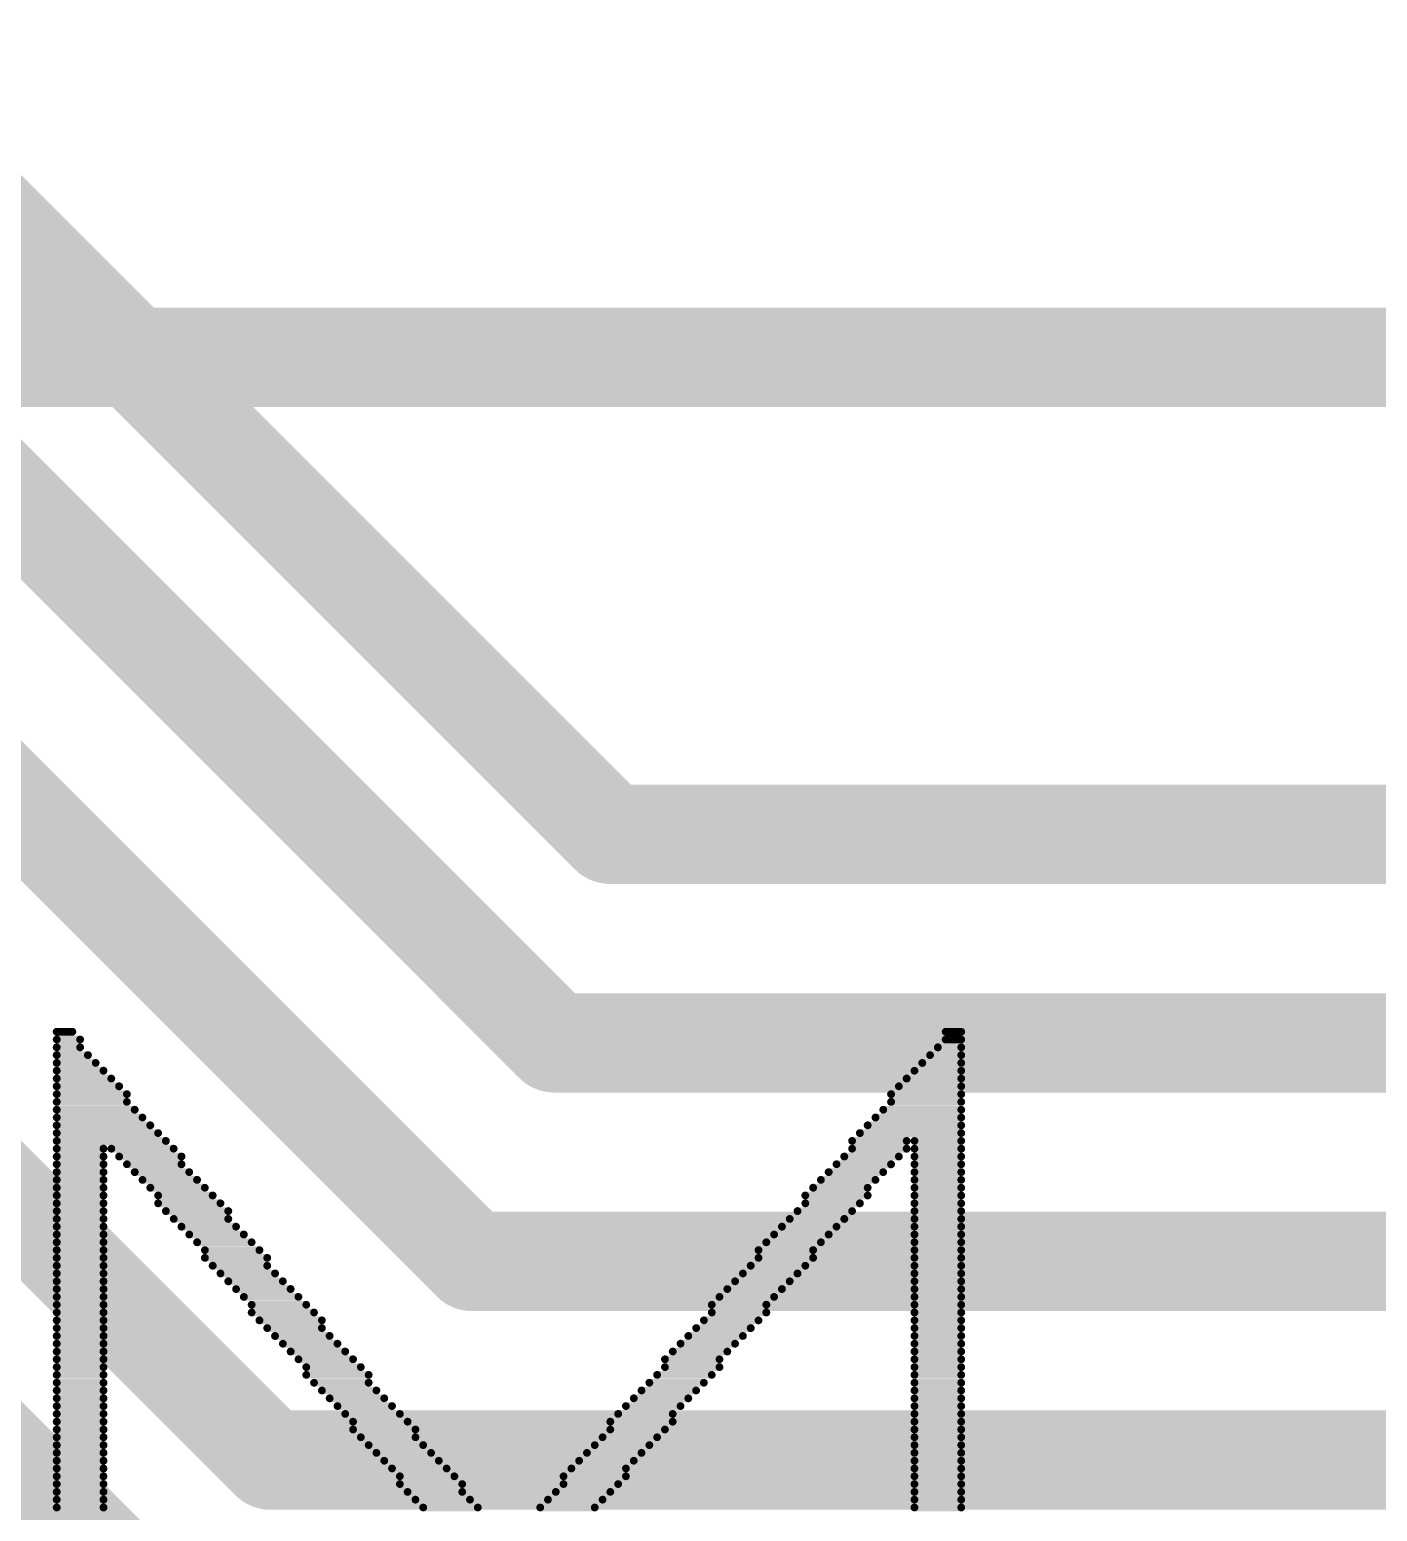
# Model space of a CAD drawing. Header units: millimetres. Extents: x 0 to 13.5, y -0.9 to 3.4.
# Drawn here: x 3.9106 to 4.0463, y 2.5648 to 2.714 of the extents above; entities that cross this region are included whole.
import ezdxf

# ---------------------------------------------------------------- set-up
doc = ezdxf.new("R2010")
doc.units = ezdxf.units.MM
doc.header["$MEASUREMENT"] = 0
for name, color, linetype in [('BottomLayer', 5, 'Continuous'), ('TopLayer', 1, 'Continuous'), ('TopOverlay', 2, 'Continuous')]:
    doc.layers.add(name, color=color, linetype=linetype)

msp = doc.modelspace()

# ---------------------------------------------------------------- linework, layer by layer
at = {"layer": 'BottomLayer', "const_width": 0.01}
for points in [[(3.8016, 2.7435), (3.9551, 2.59)], [(3.86054, 2.74146), (3.969, 2.633)], [(3.8419, 2.7335), (3.9634, 2.612)], [(3.7818, 2.6968), (4.0813, 2.3973)], [(3.826, 2.6788), (3.9348, 2.57)], [(3.969, 2.633), (4.25658, 2.633)], [(3.9634, 2.612), (4.2639, 2.612)], [(3.9551, 2.59), (4.2646, 2.59)], [(3.9348, 2.57), (4.2661, 2.57)]]:
    msp.add_lwpolyline(points, dxfattribs=at)
at = {"layer": 'BottomLayer', "const_width": 0.005}
for points in [[(3.9665, 2.633, 1), (3.9715, 2.633, 1)], [(3.9665, 2.633, 1), (3.9715, 2.633, 1)], [(3.9609, 2.612, 1), (3.9659, 2.612, 1)], [(3.9609, 2.612, 1), (3.9659, 2.612, 1)], [(3.9526, 2.59, 1), (3.9576, 2.59, 1)], [(3.9526, 2.59, 1), (3.9576, 2.59, 1)], [(3.9323, 2.57, 1), (3.9373, 2.57, 1)], [(3.9323, 2.57, 1), (3.9373, 2.57, 1)]]:
    msp.add_lwpolyline(points, format="xyb", close=True, dxfattribs=at)
at = {"layer": 'TopLayer', "const_width": 0.01}
msp.add_lwpolyline([(3.826, 2.681), (4.0546, 2.681)], dxfattribs=at)
at = {"layer": 'TopOverlay', "const_width": 0.000785}
for points in [[(3.91329, 2.61312), (3.91486, 2.61312)], [(4.00279, 2.61312), (4.00436, 2.61312)], [(3.91329, 2.61234), (3.91565, 2.61234)], [(3.91329, 2.61155), (3.91565, 2.61155)], [(4.002, 2.61155), (4.00436, 2.61155)], [(4.00279, 2.61234), (4.00436, 2.61234)], [(3.91329, 2.61077), (3.91643, 2.61077)], [(3.91329, 2.60998), (3.91722, 2.60998)], [(4.00043, 2.60998), (4.00436, 2.60998)], [(4.00121, 2.61077), (4.00436, 2.61077)], [(3.91329, 2.6092), (3.918, 2.6092)], [(3.91329, 2.60841), (3.91879, 2.60841)], [(3.99886, 2.60841), (4.00436, 2.60841)], [(3.99964, 2.6092), (4.00436, 2.6092)], [(3.91329, 2.60763), (3.91957, 2.60763)], [(3.99807, 2.60763), (4.00436, 2.60763)], [(3.91329, 2.60684), (3.92036, 2.60684)], [(3.91329, 2.60606), (3.92036, 2.60606)], [(3.99729, 2.60684), (4.00436, 2.60684)], [(3.99729, 2.60606), (4.00436, 2.60606)], [(3.91329, 2.60527), (3.92114, 2.60527)], [(3.91329, 2.60449), (3.92193, 2.60449)], [(3.99572, 2.60449), (4.00436, 2.60449)], [(3.9965, 2.60527), (4.00436, 2.60527)], [(3.91329, 2.6037), (3.92271, 2.6037)], [(3.91329, 2.60292), (3.9235, 2.60292)], [(3.99415, 2.60292), (4.00436, 2.60292)], [(3.99493, 2.6037), (4.00436, 2.6037)], [(3.91329, 2.60213), (3.92428, 2.60213)], [(3.91329, 2.60135), (3.918, 2.60135)], [(3.91879, 2.60135), (3.92507, 2.60135)], [(3.99336, 2.60213), (3.99886, 2.60213)], [(3.99336, 2.60135), (3.99886, 2.60135)], [(3.99964, 2.60213), (4.00436, 2.60213)], [(3.99964, 2.60135), (4.00436, 2.60135)], [(3.91329, 2.60056), (3.918, 2.60056)], [(3.91329, 2.59978), (3.918, 2.59978)], [(3.91957, 2.60056), (3.92585, 2.60056)], [(3.92036, 2.59978), (3.92585, 2.59978)], [(3.99179, 2.59978), (3.99729, 2.59978)], [(3.99258, 2.60056), (3.99807, 2.60056)], [(3.99964, 2.60056), (4.00436, 2.60056)], [(3.99964, 2.59978), (4.00436, 2.59978)], [(3.91329, 2.59899), (3.918, 2.59899)], [(3.91329, 2.59821), (3.918, 2.59821)], [(3.92114, 2.59899), (3.92664, 2.59899)], [(3.92193, 2.59821), (3.92742, 2.59821)], [(3.99022, 2.59821), (3.99572, 2.59821)], [(3.99101, 2.59899), (3.9965, 2.59899)], [(3.99964, 2.59899), (4.00436, 2.59899)], [(3.99964, 2.59821), (4.00436, 2.59821)], [(3.91329, 2.59742), (3.918, 2.59742)], [(3.91329, 2.59664), (3.918, 2.59664)], [(3.92271, 2.59742), (3.92821, 2.59742)], [(3.9235, 2.59664), (3.92899, 2.59664)], [(3.98865, 2.59664), (3.99493, 2.59664)], [(3.98944, 2.59742), (3.99493, 2.59742)], [(3.99964, 2.59742), (4.00436, 2.59742)], [(3.99964, 2.59664), (4.00436, 2.59664)], [(3.91329, 2.59585), (3.918, 2.59585)], [(3.91329, 2.59507), (3.918, 2.59507)], [(3.9235, 2.59585), (3.92978, 2.59585)], [(3.92428, 2.59507), (3.93056, 2.59507)], [(3.98787, 2.59507), (3.99336, 2.59507)], [(3.98865, 2.59585), (3.99415, 2.59585)], [(3.99964, 2.59585), (4.00436, 2.59585)], [(3.99964, 2.59507), (4.00436, 2.59507)], [(3.91329, 2.59428), (3.918, 2.59428)], [(3.91329, 2.5935), (3.918, 2.5935)], [(3.92507, 2.59428), (3.93056, 2.59428)], [(3.92585, 2.5935), (3.93135, 2.5935)], [(3.9863, 2.5935), (3.99179, 2.5935)], [(3.98708, 2.59428), (3.99258, 2.59428)], [(3.99964, 2.59428), (4.00436, 2.59428)], [(3.99964, 2.5935), (4.00436, 2.5935)], [(3.91329, 2.59271), (3.918, 2.59271)], [(3.92664, 2.59271), (3.93213, 2.59271)], [(3.98551, 2.59271), (3.99101, 2.59271)], [(3.99964, 2.59271), (4.00436, 2.59271)], [(3.91329, 2.59193), (3.918, 2.59193)], [(3.91329, 2.59114), (3.918, 2.59114)], [(3.92742, 2.59193), (3.93292, 2.59193)], [(3.92821, 2.59114), (3.9337, 2.59114)], [(3.98394, 2.59114), (3.98944, 2.59114)], [(3.98473, 2.59193), (3.99022, 2.59193)], [(3.99964, 2.59193), (4.00436, 2.59193)], [(3.99964, 2.59114), (4.00436, 2.59114)], [(3.91329, 2.59036), (3.918, 2.59036)], [(3.91329, 2.58957), (3.918, 2.58957)], [(3.92821, 2.59036), (3.93449, 2.59036)], [(3.92899, 2.58957), (3.93449, 2.58957)], [(3.98316, 2.58957), (3.98865, 2.58957)], [(3.98394, 2.59036), (3.98944, 2.59036)], [(3.99964, 2.59036), (4.00436, 2.59036)], [(3.99964, 2.58957), (4.00436, 2.58957)], [(3.91329, 2.58879), (3.918, 2.58879)], [(3.91329, 2.588), (3.918, 2.588)], [(3.92978, 2.58879), (3.93527, 2.58879)], [(3.93056, 2.588), (3.93606, 2.588)], [(3.98159, 2.588), (3.98708, 2.588)], [(3.98237, 2.58879), (3.98787, 2.58879)], [(3.99964, 2.58879), (4.00436, 2.58879)], [(3.99964, 2.588), (4.00436, 2.588)], [(3.91329, 2.58722), (3.918, 2.58722)], [(3.91329, 2.58643), (3.918, 2.58643)], [(3.93135, 2.58722), (3.93684, 2.58722)], [(3.93213, 2.58643), (3.93763, 2.58643)], [(3.98002, 2.58643), (3.98551, 2.58643)], [(3.9808, 2.58722), (3.9863, 2.58722)], [(3.99964, 2.58722), (4.00436, 2.58722)], [(3.99964, 2.58643), (4.00436, 2.58643)], [(3.91329, 2.58564), (3.918, 2.58564)], [(3.91329, 2.58486), (3.918, 2.58486)], [(3.93292, 2.58564), (3.93841, 2.58564)], [(3.93292, 2.58486), (3.9392, 2.58486)], [(3.97923, 2.58564), (3.98473, 2.58564)], [(3.97923, 2.58486), (3.98473, 2.58486)], [(3.99964, 2.58564), (4.00436, 2.58564)], [(3.99964, 2.58486), (4.00436, 2.58486)], [(3.91329, 2.58407), (3.918, 2.58407)], [(3.91329, 2.58329), (3.918, 2.58329)], [(3.9337, 2.58407), (3.93998, 2.58407)], [(3.93449, 2.58329), (3.93998, 2.58329)], [(3.97766, 2.58329), (3.98316, 2.58329)], [(3.97845, 2.58407), (3.98394, 2.58407)], [(3.99964, 2.58407), (4.00436, 2.58407)], [(3.99964, 2.58329), (4.00436, 2.58329)], [(3.91329, 2.5825), (3.918, 2.5825)], [(3.91329, 2.58172), (3.918, 2.58172)], [(3.93527, 2.5825), (3.94077, 2.5825)], [(3.93606, 2.58172), (3.94155, 2.58172)], [(3.97609, 2.58172), (3.98159, 2.58172)], [(3.97688, 2.5825), (3.98237, 2.5825)], [(3.99964, 2.5825), (4.00436, 2.5825)], [(3.99964, 2.58172), (4.00436, 2.58172)], [(3.91329, 2.58093), (3.918, 2.58093)], [(3.91329, 2.58015), (3.918, 2.58015)], [(3.93684, 2.58093), (3.94234, 2.58093)], [(3.93763, 2.58015), (3.94312, 2.58015)], [(3.97452, 2.58015), (3.98002, 2.58015)], [(3.97531, 2.58093), (3.9808, 2.58093)], [(3.99964, 2.58093), (4.00436, 2.58093)], [(3.99964, 2.58015), (4.00436, 2.58015)], [(3.91329, 2.57936), (3.918, 2.57936)], [(3.91329, 2.57858), (3.918, 2.57858)], [(3.93841, 2.57936), (3.94391, 2.57936)], [(3.93841, 2.57858), (3.94469, 2.57858)], [(3.97374, 2.57858), (3.97923, 2.57858)], [(3.97452, 2.57936), (3.98002, 2.57936)], [(3.99964, 2.57936), (4.00436, 2.57936)], [(3.99964, 2.57858), (4.00436, 2.57858)], [(3.91329, 2.57779), (3.918, 2.57779)], [(3.9392, 2.57779), (3.94469, 2.57779)], [(3.97295, 2.57779), (3.97845, 2.57779)], [(3.99964, 2.57779), (4.00436, 2.57779)], [(3.91329, 2.57701), (3.918, 2.57701)], [(3.91329, 2.57622), (3.918, 2.57622)], [(3.93998, 2.57701), (3.94548, 2.57701)], [(3.94077, 2.57622), (3.94626, 2.57622)], [(3.97138, 2.57622), (3.97688, 2.57622)], [(3.97217, 2.57701), (3.97766, 2.57701)], [(3.99964, 2.57701), (4.00436, 2.57701)], [(3.99964, 2.57622), (4.00436, 2.57622)], [(3.91329, 2.57544), (3.918, 2.57544)], [(3.91329, 2.57465), (3.918, 2.57465)], [(3.94155, 2.57544), (3.94705, 2.57544)], [(3.94234, 2.57465), (3.94783, 2.57465)], [(3.96981, 2.57465), (3.97531, 2.57465)], [(3.9706, 2.57544), (3.97609, 2.57544)], [(3.99964, 2.57544), (4.00436, 2.57544)], [(3.99964, 2.57465), (4.00436, 2.57465)], [(3.91329, 2.57387), (3.918, 2.57387)], [(3.91329, 2.57308), (3.918, 2.57308)], [(3.94312, 2.57387), (3.94862, 2.57387)], [(3.94312, 2.57308), (3.9494, 2.57308)], [(3.96903, 2.57387), (3.97531, 2.57387)], [(3.96903, 2.57308), (3.97452, 2.57308)], [(3.99964, 2.57387), (4.00436, 2.57387)], [(3.99964, 2.57308), (4.00436, 2.57308)], [(3.91329, 2.5723), (3.918, 2.5723)], [(3.91329, 2.57151), (3.918, 2.57151)], [(3.94391, 2.5723), (3.9494, 2.5723)], [(3.94469, 2.57151), (3.95019, 2.57151)], [(3.96746, 2.57151), (3.97295, 2.57151)], [(3.96824, 2.5723), (3.97374, 2.5723)], [(3.99964, 2.5723), (4.00436, 2.5723)], [(3.99964, 2.57151), (4.00436, 2.57151)], [(3.91329, 2.57073), (3.918, 2.57073)], [(3.91329, 2.56994), (3.918, 2.56994)], [(3.94548, 2.57073), (3.95097, 2.57073)], [(3.94626, 2.56994), (3.95176, 2.56994)], [(3.96589, 2.56994), (3.97138, 2.56994)], [(3.96667, 2.57073), (3.97217, 2.57073)], [(3.99964, 2.57073), (4.00436, 2.57073)], [(3.99964, 2.56994), (4.00436, 2.56994)], [(3.91329, 2.56916), (3.918, 2.56916)], [(3.91329, 2.56837), (3.918, 2.56837)], [(3.94705, 2.56916), (3.95254, 2.56916)], [(3.94783, 2.56837), (3.95333, 2.56837)], [(3.96432, 2.56837), (3.9706, 2.56837)], [(3.9651, 2.56916), (3.9706, 2.56916)], [(3.99964, 2.56916), (4.00436, 2.56916)], [(3.99964, 2.56837), (4.00436, 2.56837)], [(3.91329, 2.56759), (3.918, 2.56759)], [(3.91329, 2.5668), (3.918, 2.5668)], [(3.94783, 2.56759), (3.95411, 2.56759)], [(3.94862, 2.5668), (3.95411, 2.5668)], [(3.96353, 2.5668), (3.96903, 2.5668)], [(3.96432, 2.56759), (3.96981, 2.56759)], [(3.99964, 2.56759), (4.00436, 2.56759)], [(3.99964, 2.5668), (4.00436, 2.5668)], [(3.91329, 2.56602), (3.918, 2.56602)], [(3.91329, 2.56523), (3.918, 2.56523)], [(3.9494, 2.56602), (3.9549, 2.56602)], [(3.95019, 2.56523), (3.95568, 2.56523)], [(3.96196, 2.56523), (3.96746, 2.56523)], [(3.96275, 2.56602), (3.96824, 2.56602)], [(3.99964, 2.56602), (4.00436, 2.56602)], [(3.99964, 2.56523), (4.00436, 2.56523)]]:
    msp.add_lwpolyline(points, dxfattribs=at)
at = {"layer": 'TopOverlay', "const_width": 0.000392}
for points in [[(3.91309, 2.61312, 1), (3.91349, 2.61312, 1)], [(3.91466, 2.61312, 1), (3.91506, 2.61312, 1)], [(4.00259, 2.61312, 1), (4.00298, 2.61312, 1)], [(4.00416, 2.61312, 1), (4.00455, 2.61312, 1)], [(3.91309, 2.61234, 1), (3.91349, 2.61234, 1)], [(3.91309, 2.61155, 1), (3.91349, 2.61155, 1)], [(3.91545, 2.61234, 1), (3.91584, 2.61234, 1)], [(3.91545, 2.61155, 1), (3.91584, 2.61155, 1)], [(4.0018, 2.61155, 1), (4.0022, 2.61155, 1)], [(4.00259, 2.61234, 1), (4.00298, 2.61234, 1)], [(4.00416, 2.61234, 1), (4.00455, 2.61234, 1)], [(4.00416, 2.61155, 1), (4.00455, 2.61155, 1)], [(3.91309, 2.61077, 1), (3.91349, 2.61077, 1)], [(3.91309, 2.60998, 1), (3.91349, 2.60998, 1)], [(3.91623, 2.61077, 1), (3.91663, 2.61077, 1)], [(3.91702, 2.60998, 1), (3.91741, 2.60998, 1)], [(4.00023, 2.60998, 1), (4.00063, 2.60998, 1)], [(4.00102, 2.61077, 1), (4.00141, 2.61077, 1)], [(4.00416, 2.61077, 1), (4.00455, 2.61077, 1)], [(4.00416, 2.60998, 1), (4.00455, 2.60998, 1)], [(3.91309, 2.6092, 1), (3.91349, 2.6092, 1)], [(3.91309, 2.60841, 1), (3.91349, 2.60841, 1)], [(3.9178, 2.6092, 1), (3.9182, 2.6092, 1)], [(3.91859, 2.60841, 1), (3.91898, 2.60841, 1)], [(3.99866, 2.60841, 1), (3.99906, 2.60841, 1)], [(3.99945, 2.6092, 1), (3.99984, 2.6092, 1)], [(4.00416, 2.6092, 1), (4.00455, 2.6092, 1)], [(4.00416, 2.60841, 1), (4.00455, 2.60841, 1)], [(3.91309, 2.60763, 1), (3.91349, 2.60763, 1)], [(3.91937, 2.60763, 1), (3.91977, 2.60763, 1)], [(3.99788, 2.60763, 1), (3.99827, 2.60763, 1)], [(4.00416, 2.60763, 1), (4.00455, 2.60763, 1)], [(3.91309, 2.60684, 1), (3.91349, 2.60684, 1)], [(3.91309, 2.60606, 1), (3.91349, 2.60606, 1)], [(3.92016, 2.60684, 1), (3.92055, 2.60684, 1)], [(3.92016, 2.60606, 1), (3.92055, 2.60606, 1)], [(3.99709, 2.60684, 1), (3.99749, 2.60684, 1)], [(3.99709, 2.60606, 1), (3.99749, 2.60606, 1)], [(4.00416, 2.60684, 1), (4.00455, 2.60684, 1)], [(4.00416, 2.60606, 1), (4.00455, 2.60606, 1)], [(3.91309, 2.60527, 1), (3.91349, 2.60527, 1)], [(3.91309, 2.60449, 1), (3.91349, 2.60449, 1)], [(3.92094, 2.60527, 1), (3.92134, 2.60527, 1)], [(3.92173, 2.60449, 1), (3.92212, 2.60449, 1)], [(3.99552, 2.60449, 1), (3.99592, 2.60449, 1)], [(3.99631, 2.60527, 1), (3.9967, 2.60527, 1)], [(4.00416, 2.60527, 1), (4.00455, 2.60527, 1)], [(4.00416, 2.60449, 1), (4.00455, 2.60449, 1)], [(3.91309, 2.6037, 1), (3.91349, 2.6037, 1)], [(3.91309, 2.60292, 1), (3.91349, 2.60292, 1)], [(3.92251, 2.6037, 1), (3.92291, 2.6037, 1)], [(3.9233, 2.60292, 1), (3.92369, 2.60292, 1)], [(3.99395, 2.60292, 1), (3.99435, 2.60292, 1)], [(3.99474, 2.6037, 1), (3.99513, 2.6037, 1)], [(4.00416, 2.6037, 1), (4.00455, 2.6037, 1)], [(4.00416, 2.60292, 1), (4.00455, 2.60292, 1)], [(3.91309, 2.60213, 1), (3.91349, 2.60213, 1)], [(3.91309, 2.60135, 1), (3.91349, 2.60135, 1)], [(3.9178, 2.60135, 1), (3.9182, 2.60135, 1)], [(3.91859, 2.60135, 1), (3.91898, 2.60135, 1)], [(3.92408, 2.60213, 1), (3.92448, 2.60213, 1)], [(3.92487, 2.60135, 1), (3.92526, 2.60135, 1)], [(3.99317, 2.60213, 1), (3.99356, 2.60213, 1)], [(3.99317, 2.60135, 1), (3.99356, 2.60135, 1)], [(3.99866, 2.60213, 1), (3.99906, 2.60213, 1)], [(3.99866, 2.60135, 1), (3.99906, 2.60135, 1)], [(3.99945, 2.60213, 1), (3.99984, 2.60213, 1)], [(3.99945, 2.60135, 1), (3.99984, 2.60135, 1)], [(4.00416, 2.60213, 1), (4.00455, 2.60213, 1)], [(4.00416, 2.60135, 1), (4.00455, 2.60135, 1)], [(3.91309, 2.60056, 1), (3.91349, 2.60056, 1)], [(3.91309, 2.59978, 1), (3.91349, 2.59978, 1)], [(3.9178, 2.60056, 1), (3.9182, 2.60056, 1)], [(3.9178, 2.59978, 1), (3.9182, 2.59978, 1)], [(3.91937, 2.60056, 1), (3.91977, 2.60056, 1)], [(3.92016, 2.59978, 1), (3.92055, 2.59978, 1)], [(3.92565, 2.60056, 1), (3.92605, 2.60056, 1)], [(3.92565, 2.59978, 1), (3.92605, 2.59978, 1)], [(3.9916, 2.59978, 1), (3.99199, 2.59978, 1)], [(3.99238, 2.60056, 1), (3.99278, 2.60056, 1)], [(3.99709, 2.59978, 1), (3.99749, 2.59978, 1)], [(3.99788, 2.60056, 1), (3.99827, 2.60056, 1)], [(3.99945, 2.60056, 1), (3.99984, 2.60056, 1)], [(3.99945, 2.59978, 1), (3.99984, 2.59978, 1)], [(4.00416, 2.60056, 1), (4.00455, 2.60056, 1)], [(4.00416, 2.59978, 1), (4.00455, 2.59978, 1)], [(3.91309, 2.59899, 1), (3.91349, 2.59899, 1)], [(3.91309, 2.59821, 1), (3.91349, 2.59821, 1)], [(3.9178, 2.59899, 1), (3.9182, 2.59899, 1)], [(3.9178, 2.59821, 1), (3.9182, 2.59821, 1)], [(3.92094, 2.59899, 1), (3.92134, 2.59899, 1)], [(3.92173, 2.59821, 1), (3.92212, 2.59821, 1)], [(3.92644, 2.59899, 1), (3.92683, 2.59899, 1)], [(3.92722, 2.59821, 1), (3.92762, 2.59821, 1)], [(3.99003, 2.59821, 1), (3.99042, 2.59821, 1)], [(3.99081, 2.59899, 1), (3.99121, 2.59899, 1)], [(3.99552, 2.59821, 1), (3.99592, 2.59821, 1)], [(3.99631, 2.59899, 1), (3.9967, 2.59899, 1)], [(3.99945, 2.59899, 1), (3.99984, 2.59899, 1)], [(3.99945, 2.59821, 1), (3.99984, 2.59821, 1)], [(4.00416, 2.59899, 1), (4.00455, 2.59899, 1)], [(4.00416, 2.59821, 1), (4.00455, 2.59821, 1)], [(3.91309, 2.59742, 1), (3.91349, 2.59742, 1)], [(3.91309, 2.59664, 1), (3.91349, 2.59664, 1)], [(3.9178, 2.59742, 1), (3.9182, 2.59742, 1)], [(3.9178, 2.59664, 1), (3.9182, 2.59664, 1)], [(3.92251, 2.59742, 1), (3.92291, 2.59742, 1)], [(3.9233, 2.59664, 1), (3.92369, 2.59664, 1)], [(3.92801, 2.59742, 1), (3.9284, 2.59742, 1)], [(3.92879, 2.59664, 1), (3.92919, 2.59664, 1)], [(3.98846, 2.59664, 1), (3.98885, 2.59664, 1)], [(3.98924, 2.59742, 1), (3.98964, 2.59742, 1)], [(3.99474, 2.59742, 1), (3.99513, 2.59742, 1)], [(3.99474, 2.59664, 1), (3.99513, 2.59664, 1)], [(3.99945, 2.59742, 1), (3.99984, 2.59742, 1)], [(3.99945, 2.59664, 1), (3.99984, 2.59664, 1)], [(4.00416, 2.59742, 1), (4.00455, 2.59742, 1)], [(4.00416, 2.59664, 1), (4.00455, 2.59664, 1)], [(3.91309, 2.59585, 1), (3.91349, 2.59585, 1)], [(3.91309, 2.59507, 1), (3.91349, 2.59507, 1)], [(3.9178, 2.59585, 1), (3.9182, 2.59585, 1)], [(3.9178, 2.59507, 1), (3.9182, 2.59507, 1)], [(3.9233, 2.59585, 1), (3.92369, 2.59585, 1)], [(3.92408, 2.59507, 1), (3.92448, 2.59507, 1)], [(3.92958, 2.59585, 1), (3.92997, 2.59585, 1)], [(3.93036, 2.59507, 1), (3.93076, 2.59507, 1)], [(3.98767, 2.59507, 1), (3.98807, 2.59507, 1)], [(3.98846, 2.59585, 1), (3.98885, 2.59585, 1)], [(3.99317, 2.59507, 1), (3.99356, 2.59507, 1)], [(3.99395, 2.59585, 1), (3.99435, 2.59585, 1)], [(3.99945, 2.59585, 1), (3.99984, 2.59585, 1)], [(3.99945, 2.59507, 1), (3.99984, 2.59507, 1)], [(4.00416, 2.59585, 1), (4.00455, 2.59585, 1)], [(4.00416, 2.59507, 1), (4.00455, 2.59507, 1)], [(3.91309, 2.59428, 1), (3.91349, 2.59428, 1)], [(3.91309, 2.5935, 1), (3.91349, 2.5935, 1)], [(3.9178, 2.59428, 1), (3.9182, 2.59428, 1)], [(3.9178, 2.5935, 1), (3.9182, 2.5935, 1)], [(3.92487, 2.59428, 1), (3.92526, 2.59428, 1)], [(3.92565, 2.5935, 1), (3.92605, 2.5935, 1)], [(3.93036, 2.59428, 1), (3.93076, 2.59428, 1)], [(3.93115, 2.5935, 1), (3.93154, 2.5935, 1)], [(3.9861, 2.5935, 1), (3.9865, 2.5935, 1)], [(3.98689, 2.59428, 1), (3.98728, 2.59428, 1)], [(3.9916, 2.5935, 1), (3.99199, 2.5935, 1)], [(3.99238, 2.59428, 1), (3.99278, 2.59428, 1)], [(3.99945, 2.59428, 1), (3.99984, 2.59428, 1)], [(3.99945, 2.5935, 1), (3.99984, 2.5935, 1)], [(4.00416, 2.59428, 1), (4.00455, 2.59428, 1)], [(4.00416, 2.5935, 1), (4.00455, 2.5935, 1)], [(3.91309, 2.59271, 1), (3.91349, 2.59271, 1)], [(3.9178, 2.59271, 1), (3.9182, 2.59271, 1)], [(3.92644, 2.59271, 1), (3.92683, 2.59271, 1)], [(3.93193, 2.59271, 1), (3.93233, 2.59271, 1)], [(3.98532, 2.59271, 1), (3.98571, 2.59271, 1)], [(3.99081, 2.59271, 1), (3.99121, 2.59271, 1)], [(3.99945, 2.59271, 1), (3.99984, 2.59271, 1)], [(4.00416, 2.59271, 1), (4.00455, 2.59271, 1)], [(3.91309, 2.59193, 1), (3.91349, 2.59193, 1)], [(3.91309, 2.59114, 1), (3.91349, 2.59114, 1)], [(3.9178, 2.59193, 1), (3.9182, 2.59193, 1)], [(3.9178, 2.59114, 1), (3.9182, 2.59114, 1)], [(3.92722, 2.59193, 1), (3.92762, 2.59193, 1)], [(3.92801, 2.59114, 1), (3.9284, 2.59114, 1)], [(3.93272, 2.59193, 1), (3.93311, 2.59193, 1)], [(3.9335, 2.59114, 1), (3.9339, 2.59114, 1)], [(3.98375, 2.59114, 1), (3.98414, 2.59114, 1)], [(3.98453, 2.59193, 1), (3.98493, 2.59193, 1)], [(3.98924, 2.59114, 1), (3.98964, 2.59114, 1)], [(3.99003, 2.59193, 1), (3.99042, 2.59193, 1)], [(3.99945, 2.59193, 1), (3.99984, 2.59193, 1)], [(3.99945, 2.59114, 1), (3.99984, 2.59114, 1)], [(4.00416, 2.59193, 1), (4.00455, 2.59193, 1)], [(4.00416, 2.59114, 1), (4.00455, 2.59114, 1)], [(3.91309, 2.59036, 1), (3.91349, 2.59036, 1)], [(3.91309, 2.58957, 1), (3.91349, 2.58957, 1)], [(3.9178, 2.59036, 1), (3.9182, 2.59036, 1)], [(3.9178, 2.58957, 1), (3.9182, 2.58957, 1)], [(3.92801, 2.59036, 1), (3.9284, 2.59036, 1)], [(3.92879, 2.58957, 1), (3.92919, 2.58957, 1)], [(3.93429, 2.59036, 1), (3.93468, 2.59036, 1)], [(3.93429, 2.58957, 1), (3.93468, 2.58957, 1)], [(3.98296, 2.58957, 1), (3.98336, 2.58957, 1)], [(3.98375, 2.59036, 1), (3.98414, 2.59036, 1)], [(3.98846, 2.58957, 1), (3.98885, 2.58957, 1)], [(3.98924, 2.59036, 1), (3.98964, 2.59036, 1)], [(3.99945, 2.59036, 1), (3.99984, 2.59036, 1)], [(3.99945, 2.58957, 1), (3.99984, 2.58957, 1)], [(4.00416, 2.59036, 1), (4.00455, 2.59036, 1)], [(4.00416, 2.58957, 1), (4.00455, 2.58957, 1)], [(3.91309, 2.58879, 1), (3.91349, 2.58879, 1)], [(3.91309, 2.588, 1), (3.91349, 2.588, 1)], [(3.9178, 2.58879, 1), (3.9182, 2.58879, 1)], [(3.9178, 2.588, 1), (3.9182, 2.588, 1)], [(3.92958, 2.58879, 1), (3.92997, 2.58879, 1)], [(3.93036, 2.588, 1), (3.93076, 2.588, 1)], [(3.93507, 2.58879, 1), (3.93547, 2.58879, 1)], [(3.93586, 2.588, 1), (3.93625, 2.588, 1)], [(3.98139, 2.588, 1), (3.98178, 2.588, 1)], [(3.98218, 2.58879, 1), (3.98257, 2.58879, 1)], [(3.98689, 2.588, 1), (3.98728, 2.588, 1)], [(3.98767, 2.58879, 1), (3.98807, 2.58879, 1)], [(3.99945, 2.58879, 1), (3.99984, 2.58879, 1)], [(3.99945, 2.588, 1), (3.99984, 2.588, 1)], [(4.00416, 2.58879, 1), (4.00455, 2.58879, 1)], [(4.00416, 2.588, 1), (4.00455, 2.588, 1)], [(3.91309, 2.58722, 1), (3.91349, 2.58722, 1)], [(3.91309, 2.58643, 1), (3.91349, 2.58643, 1)], [(3.9178, 2.58722, 1), (3.9182, 2.58722, 1)], [(3.9178, 2.58643, 1), (3.9182, 2.58643, 1)], [(3.93115, 2.58722, 1), (3.93154, 2.58722, 1)], [(3.93193, 2.58643, 1), (3.93233, 2.58643, 1)], [(3.93664, 2.58722, 1), (3.93704, 2.58722, 1)], [(3.93743, 2.58643, 1), (3.93782, 2.58643, 1)], [(3.97982, 2.58643, 1), (3.98021, 2.58643, 1)], [(3.98061, 2.58722, 1), (3.981, 2.58722, 1)], [(3.98532, 2.58643, 1), (3.98571, 2.58643, 1)], [(3.9861, 2.58722, 1), (3.9865, 2.58722, 1)], [(3.99945, 2.58722, 1), (3.99984, 2.58722, 1)], [(3.99945, 2.58643, 1), (3.99984, 2.58643, 1)], [(4.00416, 2.58722, 1), (4.00455, 2.58722, 1)], [(4.00416, 2.58643, 1), (4.00455, 2.58643, 1)], [(3.91309, 2.58564, 1), (3.91349, 2.58564, 1)], [(3.91309, 2.58486, 1), (3.91349, 2.58486, 1)], [(3.9178, 2.58564, 1), (3.9182, 2.58564, 1)], [(3.9178, 2.58486, 1), (3.9182, 2.58486, 1)], [(3.93272, 2.58564, 1), (3.93311, 2.58564, 1)], [(3.93272, 2.58486, 1), (3.93311, 2.58486, 1)], [(3.93822, 2.58564, 1), (3.93861, 2.58564, 1)], [(3.939, 2.58486, 1), (3.93939, 2.58486, 1)], [(3.97904, 2.58564, 1), (3.97943, 2.58564, 1)], [(3.97904, 2.58486, 1), (3.97943, 2.58486, 1)], [(3.98453, 2.58564, 1), (3.98493, 2.58564, 1)], [(3.98453, 2.58486, 1), (3.98493, 2.58486, 1)], [(3.99945, 2.58564, 1), (3.99984, 2.58564, 1)], [(3.99945, 2.58486, 1), (3.99984, 2.58486, 1)], [(4.00416, 2.58564, 1), (4.00455, 2.58564, 1)], [(4.00416, 2.58486, 1), (4.00455, 2.58486, 1)], [(3.91309, 2.58407, 1), (3.91349, 2.58407, 1)], [(3.91309, 2.58329, 1), (3.91349, 2.58329, 1)], [(3.9178, 2.58407, 1), (3.9182, 2.58407, 1)], [(3.9178, 2.58329, 1), (3.9182, 2.58329, 1)], [(3.9335, 2.58407, 1), (3.9339, 2.58407, 1)], [(3.93429, 2.58329, 1), (3.93468, 2.58329, 1)], [(3.93979, 2.58407, 1), (3.94018, 2.58407, 1)], [(3.93979, 2.58329, 1), (3.94018, 2.58329, 1)], [(3.97747, 2.58329, 1), (3.97786, 2.58329, 1)], [(3.97825, 2.58407, 1), (3.97864, 2.58407, 1)], [(3.98296, 2.58329, 1), (3.98336, 2.58329, 1)], [(3.98375, 2.58407, 1), (3.98414, 2.58407, 1)], [(3.99945, 2.58407, 1), (3.99984, 2.58407, 1)], [(3.99945, 2.58329, 1), (3.99984, 2.58329, 1)], [(4.00416, 2.58407, 1), (4.00455, 2.58407, 1)], [(4.00416, 2.58329, 1), (4.00455, 2.58329, 1)], [(3.91309, 2.5825, 1), (3.91349, 2.5825, 1)], [(3.91309, 2.58172, 1), (3.91349, 2.58172, 1)], [(3.9178, 2.5825, 1), (3.9182, 2.5825, 1)], [(3.9178, 2.58172, 1), (3.9182, 2.58172, 1)], [(3.93507, 2.5825, 1), (3.93547, 2.5825, 1)], [(3.93586, 2.58172, 1), (3.93625, 2.58172, 1)], [(3.94057, 2.5825, 1), (3.94096, 2.5825, 1)], [(3.94136, 2.58172, 1), (3.94175, 2.58172, 1)], [(3.9759, 2.58172, 1), (3.97629, 2.58172, 1)], [(3.97668, 2.5825, 1), (3.97707, 2.5825, 1)], [(3.98139, 2.58172, 1), (3.98178, 2.58172, 1)], [(3.98218, 2.5825, 1), (3.98257, 2.5825, 1)], [(3.99945, 2.5825, 1), (3.99984, 2.5825, 1)], [(3.99945, 2.58172, 1), (3.99984, 2.58172, 1)], [(4.00416, 2.5825, 1), (4.00455, 2.5825, 1)], [(4.00416, 2.58172, 1), (4.00455, 2.58172, 1)], [(3.91309, 2.58093, 1), (3.91349, 2.58093, 1)], [(3.91309, 2.58015, 1), (3.91349, 2.58015, 1)], [(3.9178, 2.58093, 1), (3.9182, 2.58093, 1)], [(3.9178, 2.58015, 1), (3.9182, 2.58015, 1)], [(3.93664, 2.58093, 1), (3.93704, 2.58093, 1)], [(3.93743, 2.58015, 1), (3.93782, 2.58015, 1)], [(3.94214, 2.58093, 1), (3.94253, 2.58093, 1)], [(3.94293, 2.58015, 1), (3.94332, 2.58015, 1)], [(3.97433, 2.58015, 1), (3.97472, 2.58015, 1)], [(3.97511, 2.58093, 1), (3.9755, 2.58093, 1)], [(3.97982, 2.58015, 1), (3.98021, 2.58015, 1)], [(3.98061, 2.58093, 1), (3.981, 2.58093, 1)], [(3.99945, 2.58093, 1), (3.99984, 2.58093, 1)], [(3.99945, 2.58015, 1), (3.99984, 2.58015, 1)], [(4.00416, 2.58093, 1), (4.00455, 2.58093, 1)], [(4.00416, 2.58015, 1), (4.00455, 2.58015, 1)], [(3.91309, 2.57936, 1), (3.91349, 2.57936, 1)], [(3.91309, 2.57858, 1), (3.91349, 2.57858, 1)], [(3.9178, 2.57936, 1), (3.9182, 2.57936, 1)], [(3.9178, 2.57858, 1), (3.9182, 2.57858, 1)], [(3.93822, 2.57936, 1), (3.93861, 2.57936, 1)], [(3.93822, 2.57858, 1), (3.93861, 2.57858, 1)], [(3.94371, 2.57936, 1), (3.9441, 2.57936, 1)], [(3.9445, 2.57858, 1), (3.94489, 2.57858, 1)], [(3.97354, 2.57858, 1), (3.97393, 2.57858, 1)], [(3.97433, 2.57936, 1), (3.97472, 2.57936, 1)], [(3.97904, 2.57858, 1), (3.97943, 2.57858, 1)], [(3.97982, 2.57936, 1), (3.98021, 2.57936, 1)], [(3.99945, 2.57936, 1), (3.99984, 2.57936, 1)], [(3.99945, 2.57858, 1), (3.99984, 2.57858, 1)], [(4.00416, 2.57936, 1), (4.00455, 2.57936, 1)], [(4.00416, 2.57858, 1), (4.00455, 2.57858, 1)], [(3.91309, 2.57779, 1), (3.91349, 2.57779, 1)], [(3.9178, 2.57779, 1), (3.9182, 2.57779, 1)], [(3.939, 2.57779, 1), (3.93939, 2.57779, 1)], [(3.9445, 2.57779, 1), (3.94489, 2.57779, 1)], [(3.97276, 2.57779, 1), (3.97315, 2.57779, 1)], [(3.97825, 2.57779, 1), (3.97864, 2.57779, 1)], [(3.99945, 2.57779, 1), (3.99984, 2.57779, 1)], [(4.00416, 2.57779, 1), (4.00455, 2.57779, 1)], [(3.91309, 2.57701, 1), (3.91349, 2.57701, 1)], [(3.91309, 2.57622, 1), (3.91349, 2.57622, 1)], [(3.9178, 2.57701, 1), (3.9182, 2.57701, 1)], [(3.9178, 2.57622, 1), (3.9182, 2.57622, 1)], [(3.93979, 2.57701, 1), (3.94018, 2.57701, 1)], [(3.94057, 2.57622, 1), (3.94096, 2.57622, 1)], [(3.94528, 2.57701, 1), (3.94567, 2.57701, 1)], [(3.94607, 2.57622, 1), (3.94646, 2.57622, 1)], [(3.97119, 2.57622, 1), (3.97158, 2.57622, 1)], [(3.97197, 2.57701, 1), (3.97236, 2.57701, 1)], [(3.97668, 2.57622, 1), (3.97707, 2.57622, 1)], [(3.97747, 2.57701, 1), (3.97786, 2.57701, 1)], [(3.99945, 2.57701, 1), (3.99984, 2.57701, 1)], [(3.99945, 2.57622, 1), (3.99984, 2.57622, 1)], [(4.00416, 2.57701, 1), (4.00455, 2.57701, 1)], [(4.00416, 2.57622, 1), (4.00455, 2.57622, 1)], [(3.91309, 2.57544, 1), (3.91349, 2.57544, 1)], [(3.91309, 2.57465, 1), (3.91349, 2.57465, 1)], [(3.9178, 2.57544, 1), (3.9182, 2.57544, 1)], [(3.9178, 2.57465, 1), (3.9182, 2.57465, 1)], [(3.94136, 2.57544, 1), (3.94175, 2.57544, 1)], [(3.94214, 2.57465, 1), (3.94253, 2.57465, 1)], [(3.94685, 2.57544, 1), (3.94724, 2.57544, 1)], [(3.94764, 2.57465, 1), (3.94803, 2.57465, 1)], [(3.96962, 2.57465, 1), (3.97001, 2.57465, 1)], [(3.9704, 2.57544, 1), (3.97079, 2.57544, 1)], [(3.97511, 2.57465, 1), (3.9755, 2.57465, 1)], [(3.9759, 2.57544, 1), (3.97629, 2.57544, 1)], [(3.99945, 2.57544, 1), (3.99984, 2.57544, 1)], [(3.99945, 2.57465, 1), (3.99984, 2.57465, 1)], [(4.00416, 2.57544, 1), (4.00455, 2.57544, 1)], [(4.00416, 2.57465, 1), (4.00455, 2.57465, 1)], [(3.91309, 2.57387, 1), (3.91349, 2.57387, 1)], [(3.91309, 2.57308, 1), (3.91349, 2.57308, 1)], [(3.9178, 2.57387, 1), (3.9182, 2.57387, 1)], [(3.9178, 2.57308, 1), (3.9182, 2.57308, 1)], [(3.94293, 2.57387, 1), (3.94332, 2.57387, 1)], [(3.94293, 2.57308, 1), (3.94332, 2.57308, 1)], [(3.94842, 2.57387, 1), (3.94881, 2.57387, 1)], [(3.94921, 2.57308, 1), (3.9496, 2.57308, 1)], [(3.96883, 2.57387, 1), (3.96922, 2.57387, 1)], [(3.96883, 2.57308, 1), (3.96922, 2.57308, 1)], [(3.97433, 2.57308, 1), (3.97472, 2.57308, 1)], [(3.97511, 2.57387, 1), (3.9755, 2.57387, 1)], [(3.99945, 2.57387, 1), (3.99984, 2.57387, 1)], [(3.99945, 2.57308, 1), (3.99984, 2.57308, 1)], [(4.00416, 2.57387, 1), (4.00455, 2.57387, 1)], [(4.00416, 2.57308, 1), (4.00455, 2.57308, 1)], [(3.91309, 2.5723, 1), (3.91349, 2.5723, 1)], [(3.91309, 2.57151, 1), (3.91349, 2.57151, 1)], [(3.9178, 2.5723, 1), (3.9182, 2.5723, 1)], [(3.9178, 2.57151, 1), (3.9182, 2.57151, 1)], [(3.94371, 2.5723, 1), (3.9441, 2.5723, 1)], [(3.9445, 2.57151, 1), (3.94489, 2.57151, 1)], [(3.94921, 2.5723, 1), (3.9496, 2.5723, 1)], [(3.94999, 2.57151, 1), (3.95038, 2.57151, 1)], [(3.96726, 2.57151, 1), (3.96765, 2.57151, 1)], [(3.96805, 2.5723, 1), (3.96844, 2.5723, 1)], [(3.97276, 2.57151, 1), (3.97315, 2.57151, 1)], [(3.97354, 2.5723, 1), (3.97393, 2.5723, 1)], [(3.99945, 2.5723, 1), (3.99984, 2.5723, 1)], [(3.99945, 2.57151, 1), (3.99984, 2.57151, 1)], [(4.00416, 2.5723, 1), (4.00455, 2.5723, 1)], [(4.00416, 2.57151, 1), (4.00455, 2.57151, 1)], [(3.91309, 2.57073, 1), (3.91349, 2.57073, 1)], [(3.91309, 2.56994, 1), (3.91349, 2.56994, 1)], [(3.9178, 2.57073, 1), (3.9182, 2.57073, 1)], [(3.9178, 2.56994, 1), (3.9182, 2.56994, 1)], [(3.94528, 2.57073, 1), (3.94567, 2.57073, 1)], [(3.94607, 2.56994, 1), (3.94646, 2.56994, 1)], [(3.95078, 2.57073, 1), (3.95117, 2.57073, 1)], [(3.95156, 2.56994, 1), (3.95195, 2.56994, 1)], [(3.96569, 2.56994, 1), (3.96608, 2.56994, 1)], [(3.96648, 2.57073, 1), (3.96687, 2.57073, 1)], [(3.97119, 2.56994, 1), (3.97158, 2.56994, 1)], [(3.97197, 2.57073, 1), (3.97236, 2.57073, 1)], [(3.99945, 2.57073, 1), (3.99984, 2.57073, 1)], [(3.99945, 2.56994, 1), (3.99984, 2.56994, 1)], [(4.00416, 2.57073, 1), (4.00455, 2.57073, 1)], [(4.00416, 2.56994, 1), (4.00455, 2.56994, 1)], [(3.91309, 2.56916, 1), (3.91349, 2.56916, 1)], [(3.91309, 2.56837, 1), (3.91349, 2.56837, 1)], [(3.9178, 2.56916, 1), (3.9182, 2.56916, 1)], [(3.9178, 2.56837, 1), (3.9182, 2.56837, 1)], [(3.94685, 2.56916, 1), (3.94724, 2.56916, 1)], [(3.94764, 2.56837, 1), (3.94803, 2.56837, 1)], [(3.95235, 2.56916, 1), (3.95274, 2.56916, 1)], [(3.95313, 2.56837, 1), (3.95352, 2.56837, 1)], [(3.96412, 2.56837, 1), (3.96451, 2.56837, 1)], [(3.96491, 2.56916, 1), (3.9653, 2.56916, 1)], [(3.9704, 2.56916, 1), (3.97079, 2.56916, 1)], [(3.9704, 2.56837, 1), (3.97079, 2.56837, 1)], [(3.99945, 2.56916, 1), (3.99984, 2.56916, 1)], [(3.99945, 2.56837, 1), (3.99984, 2.56837, 1)], [(4.00416, 2.56916, 1), (4.00455, 2.56916, 1)], [(4.00416, 2.56837, 1), (4.00455, 2.56837, 1)], [(3.91309, 2.56759, 1), (3.91349, 2.56759, 1)], [(3.91309, 2.5668, 1), (3.91349, 2.5668, 1)], [(3.9178, 2.56759, 1), (3.9182, 2.56759, 1)], [(3.9178, 2.5668, 1), (3.9182, 2.5668, 1)], [(3.94764, 2.56759, 1), (3.94803, 2.56759, 1)], [(3.94842, 2.5668, 1), (3.94881, 2.5668, 1)], [(3.95392, 2.56759, 1), (3.95431, 2.56759, 1)], [(3.95392, 2.5668, 1), (3.95431, 2.5668, 1)], [(3.96334, 2.5668, 1), (3.96373, 2.5668, 1)], [(3.96412, 2.56759, 1), (3.96451, 2.56759, 1)], [(3.96883, 2.5668, 1), (3.96922, 2.5668, 1)], [(3.96962, 2.56759, 1), (3.97001, 2.56759, 1)], [(3.99945, 2.56759, 1), (3.99984, 2.56759, 1)], [(3.99945, 2.5668, 1), (3.99984, 2.5668, 1)], [(4.00416, 2.56759, 1), (4.00455, 2.56759, 1)], [(4.00416, 2.5668, 1), (4.00455, 2.5668, 1)], [(3.91309, 2.56602, 1), (3.91349, 2.56602, 1)], [(3.91309, 2.56523, 1), (3.91349, 2.56523, 1)], [(3.9178, 2.56602, 1), (3.9182, 2.56602, 1)], [(3.9178, 2.56523, 1), (3.9182, 2.56523, 1)], [(3.94921, 2.56602, 1), (3.9496, 2.56602, 1)], [(3.94999, 2.56523, 1), (3.95038, 2.56523, 1)], [(3.9547, 2.56602, 1), (3.95509, 2.56602, 1)], [(3.95549, 2.56523, 1), (3.95588, 2.56523, 1)], [(3.96177, 2.56523, 1), (3.96216, 2.56523, 1)], [(3.96255, 2.56602, 1), (3.96294, 2.56602, 1)], [(3.96726, 2.56523, 1), (3.96765, 2.56523, 1)], [(3.96805, 2.56602, 1), (3.96844, 2.56602, 1)], [(3.99945, 2.56602, 1), (3.99984, 2.56602, 1)], [(3.99945, 2.56523, 1), (3.99984, 2.56523, 1)], [(4.00416, 2.56602, 1), (4.00455, 2.56602, 1)], [(4.00416, 2.56523, 1), (4.00455, 2.56523, 1)]]:
    msp.add_lwpolyline(points, format="xyb", close=True, dxfattribs=at)

doc.saveas('drawing.dxf')
